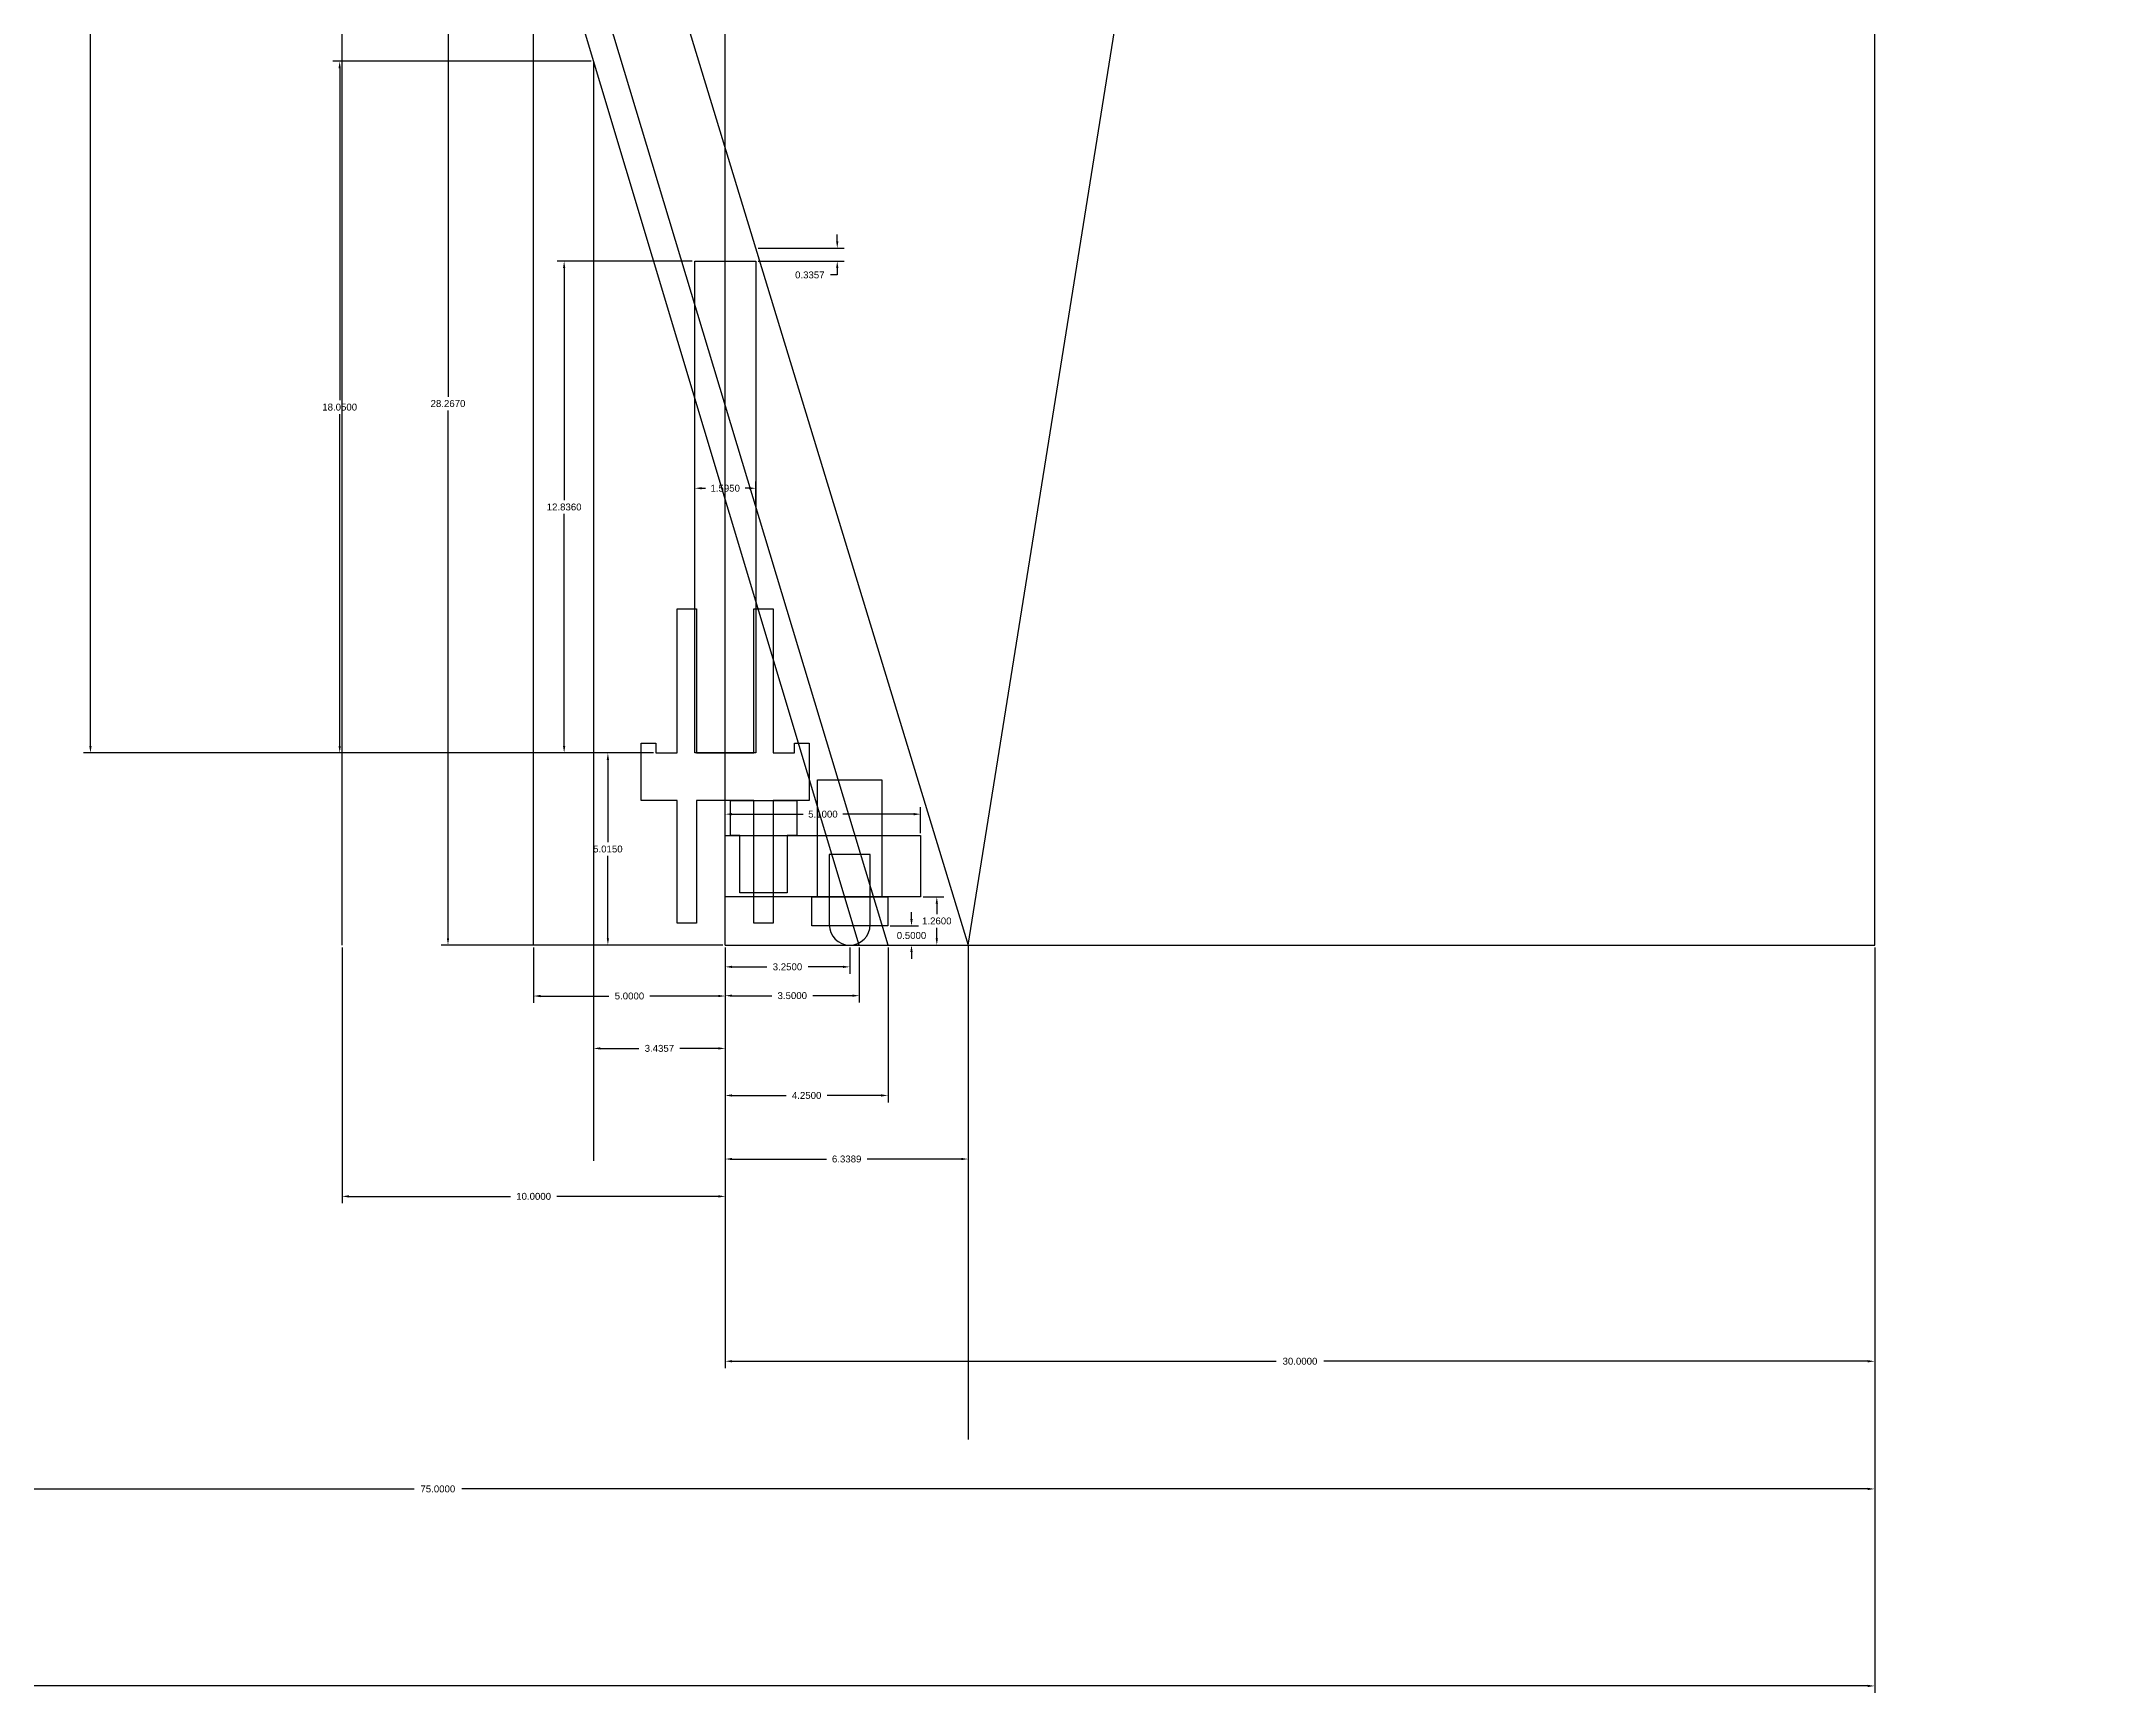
# Model space of a CAD drawing. Header units: inches. Extents: x 287 to 617, y 372 to 1102.
# Drawn here: x 479.5 to 533.2, y 372.3 to 415.5 of the extents above; entities that cross this region are included whole.
import ezdxf

# ---------------------------------------------------------------- set-up
doc = ezdxf.new("R2010")
doc.units = ezdxf.units.IN
doc.header["$MEASUREMENT"] = 0
doc.styles.get("Standard").update_dxf_attribs({"font": 'arial.ttf'})
doc.dimstyles.get("Standard").update_dxf_attribs({"dimtxt": 0.18, "dimasz": 0.18, "dimexe": 0.18, "dimexo": 0.0625, "dimgap": 0.09, "dimtad": 0, "dimtih": 1, "dimtoh": 1, "dimdec": 4, "dimzin": 0, "dimdsep": 46, "dimtxsty": 'Standard', "dimcen": -0.09, "dimadec": 0, "dimazin": 0, "dimtfac": 1, "dimtdec": 4, "dimtofl": 0, "dimtmove": 0, "dimatfit": 3, "dimfxl": 1, "dimtolj": 1, "dimtzin": 0, "dimarcsym": 0})

# ---------------------------------------------------------------- blocks, each defined once
blk = doc.blocks.new('*D24')
at = {"color": 0, "lineweight": -2}
for p, q in [((496.512, 409.712), (492.988, 409.712)), ((493.168, 409.532), (493.168, 403.474)), ((493.168, 397.056), (493.168, 403.114)), ((495.5, 396.876), (492.988, 396.876))]:
    blk.add_line(p, q, dxfattribs=at)
at = {"color": 0}
for points in [[(493.198, 409.532), (493.138, 409.532), (493.168, 409.712)], [(493.138, 397.056), (493.198, 397.056), (493.168, 396.876)]]:
    blk.add_solid(points, dxfattribs=at)
at = {"layer": 'Defpoints', "color": 0}
for p in [(496.575, 409.712), (493.168, 396.876), (495.563, 396.876)]:
    blk.add_point(p, dxfattribs=at)
at = {"color": 0, "insert": (493.168, 403.294), "char_height": 0.18, "attachment_point": 5}
blk.add_mtext('\\A1;12.8360', dxfattribs=at)
blk = doc.blocks.new('*D31')
at = {"color": 0, "lineweight": -2}
for p, q in [((496.575, 403.356), (496.575, 403.964)), ((498.17, 403.356), (498.17, 403.964)), ((496.755, 403.784), (496.854, 403.784)), ((497.99, 403.784), (497.891, 403.784))]:
    blk.add_line(p, q, dxfattribs=at)
at = {"color": 0}
for points in [[(496.755, 403.814), (496.755, 403.754), (496.575, 403.784)], [(497.99, 403.754), (497.99, 403.814), (498.17, 403.784)]]:
    blk.add_solid(points, dxfattribs=at)
at = {"layer": 'Defpoints', "color": 0}
for p in [(496.575, 403.784), (496.575, 403.293), (498.17, 403.293)]:
    blk.add_point(p, dxfattribs=at)
at = {"color": 0, "insert": (497.372, 403.784), "char_height": 0.18, "attachment_point": 5}
blk.add_mtext('\\A1;1.5950', dxfattribs=at)
blk = doc.blocks.new('*D33')
at = {"color": 0, "lineweight": -2}
for p, q in [((497.372, 391.798), (497.372, 387.757)), ((501.622, 391.798), (501.622, 387.757)), ((497.552, 387.937), (498.961, 387.937)), ((501.442, 387.937), (500.033, 387.937))]:
    blk.add_line(p, q, dxfattribs=at)
at = {"color": 0}
for points in [[(497.552, 387.967), (497.552, 387.907), (497.372, 387.937)], [(501.442, 387.907), (501.442, 387.967), (501.622, 387.937)]]:
    blk.add_solid(points, dxfattribs=at)
at = {"layer": 'Defpoints', "color": 0}
for p in [(497.372, 391.861), (501.622, 391.861), (501.622, 387.937)]:
    blk.add_point(p, dxfattribs=at)
at = {"color": 0, "insert": (499.497, 387.937), "char_height": 0.18, "attachment_point": 5}
blk.add_mtext('\\A1;4.2500', dxfattribs=at)
blk = doc.blocks.new('*D34')
at = {"color": 0, "lineweight": -2}
for p, q in [((497.372, 391.798), (497.372, 386.098)), ((503.711, 391.798), (503.711, 386.098)), ((497.552, 386.278), (500.011, 386.278)), ((503.531, 386.278), (501.073, 386.278))]:
    blk.add_line(p, q, dxfattribs=at)
at = {"color": 0}
for points in [[(497.552, 386.308), (497.552, 386.248), (497.372, 386.278)], [(503.531, 386.248), (503.531, 386.308), (503.711, 386.278)]]:
    blk.add_solid(points, dxfattribs=at)
at = {"layer": 'Defpoints', "color": 0}
for p in [(497.372, 391.861), (503.711, 391.861), (497.372, 386.278)]:
    blk.add_point(p, dxfattribs=at)
at = {"color": 0, "insert": (500.542, 386.278), "char_height": 0.18, "attachment_point": 5}
blk.add_mtext('\\A1;6.3389', dxfattribs=at)
blk = doc.blocks.new('*D39')
at = {"color": 0, "lineweight": -2}
for p, q in [((497.372, 391.798), (497.372, 380.82)), ((527.372, 391.798), (527.372, 380.82)), ((497.552, 381), (511.751, 381)), ((527.192, 381), (512.994, 381))]:
    blk.add_line(p, q, dxfattribs=at)
at = {"color": 0}
for points in [[(497.552, 381.03), (497.552, 380.97), (497.372, 381)], [(527.192, 380.97), (527.192, 381.03), (527.372, 381)]]:
    blk.add_solid(points, dxfattribs=at)
at = {"layer": 'Defpoints', "color": 0}
for p in [(497.372, 391.861), (527.372, 391.861), (497.372, 381)]:
    blk.add_point(p, dxfattribs=at)
at = {"color": 0, "insert": (512.372, 381), "char_height": 0.18, "attachment_point": 5}
blk.add_mtext('\\A1;30.0000', dxfattribs=at)
blk = doc.blocks.new('*D40')
at = {"color": 0, "lineweight": -2}
for p, q in [((452.372, 391.798), (452.372, 377.488)), ((527.372, 391.798), (527.372, 377.488)), ((452.552, 377.668), (489.251, 377.668)), ((527.192, 377.668), (490.494, 377.668))]:
    blk.add_line(p, q, dxfattribs=at)
at = {"color": 0}
for points in [[(452.552, 377.698), (452.552, 377.638), (452.372, 377.668)], [(527.192, 377.638), (527.192, 377.698), (527.372, 377.668)]]:
    blk.add_solid(points, dxfattribs=at)
at = {"layer": 'Defpoints', "color": 0}
for p in [(452.372, 391.861), (527.372, 391.861), (452.372, 377.668)]:
    blk.add_point(p, dxfattribs=at)
at = {"color": 0, "insert": (489.872, 377.668), "char_height": 0.18, "attachment_point": 5}
blk.add_mtext('\\A1;75.0000', dxfattribs=at)
blk = doc.blocks.new('*D41')
at = {"color": 0, "lineweight": -2}
for p, q in [((377.372, 391.798), (377.372, 372.346)), ((527.372, 391.798), (527.372, 372.346)), ((377.552, 372.526), (451.682, 372.526)), ((527.192, 372.526), (453.062, 372.526))]:
    blk.add_line(p, q, dxfattribs=at)
at = {"color": 0}
for points in [[(377.552, 372.556), (377.552, 372.496), (377.372, 372.526)], [(527.192, 372.496), (527.192, 372.556), (527.372, 372.526)]]:
    blk.add_solid(points, dxfattribs=at)
at = {"layer": 'Defpoints', "color": 0}
for p in [(377.372, 391.861), (527.372, 391.861), (377.372, 372.526)]:
    blk.add_point(p, dxfattribs=at)
at = {"color": 0, "insert": (452.372, 372.526), "char_height": 0.18, "attachment_point": 5}
blk.add_mtext('\\A1;150.0000', dxfattribs=at)
blk = doc.blocks.new('*D46')
at = {"color": 0, "lineweight": -2}
for p, q in [((497.372, 394.784), (497.372, 395.458)), ((497.552, 395.278), (499.404, 395.278)), ((502.292, 395.278), (500.441, 395.278)), ((502.472, 394.784), (502.472, 395.458))]:
    blk.add_line(p, q, dxfattribs=at)
at = {"color": 0}
for points in [[(497.552, 395.308), (497.552, 395.248), (497.372, 395.278)], [(502.292, 395.248), (502.292, 395.308), (502.472, 395.278)]]:
    blk.add_solid(points, dxfattribs=at)
at = {"layer": 'Defpoints', "color": 0}
for p in [(497.372, 395.278), (497.372, 394.721), (502.472, 394.721)]:
    blk.add_point(p, dxfattribs=at)
at = {"color": 0, "insert": (499.922, 395.278), "char_height": 0.18, "attachment_point": 5}
blk.add_mtext('\\A1;5.1000', dxfattribs=at)
blk = doc.blocks.new('*D49')
at = {"color": 0, "lineweight": -2}
for p, q in [((497.372, 391.798), (497.372, 391.113)), ((500.622, 391.798), (500.622, 391.113)), ((497.552, 391.293), (498.461, 391.293)), ((500.442, 391.293), (499.533, 391.293))]:
    blk.add_line(p, q, dxfattribs=at)
at = {"color": 0}
for points in [[(497.552, 391.323), (497.552, 391.263), (497.372, 391.293)], [(500.442, 391.263), (500.442, 391.323), (500.622, 391.293)]]:
    blk.add_solid(points, dxfattribs=at)
at = {"layer": 'Defpoints', "color": 0}
for p in [(497.372, 391.861), (500.622, 391.861), (497.372, 391.293)]:
    blk.add_point(p, dxfattribs=at)
at = {"color": 0, "insert": (498.997, 391.293), "char_height": 0.18, "attachment_point": 5}
blk.add_mtext('\\A1;3.2500', dxfattribs=at)
blk = doc.blocks.new('*D51')
at = {"color": 0, "lineweight": -2}
for p, q in [((497.372, 391.798), (497.372, 390.361)), ((500.872, 391.798), (500.872, 390.361)), ((497.552, 390.541), (498.586, 390.541)), ((500.692, 390.541), (499.658, 390.541))]:
    blk.add_line(p, q, dxfattribs=at)
at = {"color": 0}
for points in [[(497.552, 390.571), (497.552, 390.511), (497.372, 390.541)], [(500.692, 390.511), (500.692, 390.571), (500.872, 390.541)]]:
    blk.add_solid(points, dxfattribs=at)
at = {"layer": 'Defpoints', "color": 0}
for p in [(497.372, 391.861), (500.872, 391.861), (497.372, 390.541)]:
    blk.add_point(p, dxfattribs=at)
at = {"color": 0, "insert": (499.122, 390.541), "char_height": 0.18, "attachment_point": 5}
blk.add_mtext('\\A1;3.5000', dxfattribs=at)
blk = doc.blocks.new('*D52')
at = {"color": 0, "lineweight": -2}
for p, q in [((492.372, 391.798), (492.372, 390.352)), ((497.372, 391.798), (497.372, 390.352)), ((492.552, 390.532), (494.336, 390.532)), ((497.192, 390.532), (495.408, 390.532))]:
    blk.add_line(p, q, dxfattribs=at)
at = {"color": 0}
for points in [[(492.552, 390.562), (492.552, 390.502), (492.372, 390.532)], [(497.192, 390.502), (497.192, 390.562), (497.372, 390.532)]]:
    blk.add_solid(points, dxfattribs=at)
at = {"layer": 'Defpoints', "color": 0}
for p in [(492.372, 391.861), (497.372, 391.861), (492.372, 390.532)]:
    blk.add_point(p, dxfattribs=at)
at = {"color": 0, "insert": (494.872, 390.532), "char_height": 0.18, "attachment_point": 5}
blk.add_mtext('\\A1;5.0000', dxfattribs=at)
blk = doc.blocks.new('*D53')
at = {"color": 0, "lineweight": -2}
for p, q in [((492.31, 420.128), (489.957, 420.128)), ((490.137, 419.948), (490.137, 406.174)), ((490.137, 392.041), (490.137, 405.814)), ((497.31, 391.861), (489.957, 391.861))]:
    blk.add_line(p, q, dxfattribs=at)
at = {"color": 0}
for points in [[(490.167, 419.948), (490.107, 419.948), (490.137, 420.128)], [(490.107, 392.041), (490.167, 392.041), (490.137, 391.861)]]:
    blk.add_solid(points, dxfattribs=at)
at = {"layer": 'Defpoints', "color": 0}
for p in [(492.372, 420.128), (490.137, 391.861), (497.372, 391.861)]:
    blk.add_point(p, dxfattribs=at)
at = {"color": 0, "insert": (490.137, 405.994), "char_height": 0.18, "attachment_point": 5}
blk.add_mtext('\\A1;28.2670', dxfattribs=at)
blk = doc.blocks.new('*D54')
at = {"color": 0, "lineweight": -2}
for p, q in [((495.5, 396.876), (494.13, 396.876)), ((494.31, 396.696), (494.31, 394.548)), ((494.31, 392.041), (494.31, 394.188)), ((497.31, 391.861), (494.13, 391.861))]:
    blk.add_line(p, q, dxfattribs=at)
at = {"color": 0}
for points in [[(494.34, 396.696), (494.28, 396.696), (494.31, 396.876)], [(494.28, 392.041), (494.34, 392.041), (494.31, 391.861)]]:
    blk.add_solid(points, dxfattribs=at)
at = {"layer": 'Defpoints', "color": 0}
for p in [(495.563, 396.876), (494.31, 391.861), (497.372, 391.861)]:
    blk.add_point(p, dxfattribs=at)
at = {"color": 0, "insert": (494.31, 394.368), "char_height": 0.18, "attachment_point": 5}
blk.add_mtext('\\A1;5.0150', dxfattribs=at)
blk = doc.blocks.new('*D55')
at = {"color": 0, "lineweight": -2}
for p, q in [((493.874, 414.926), (487.13, 414.926)), ((487.31, 414.746), (487.31, 406.081)), ((487.31, 397.056), (487.31, 405.721)), ((495.5, 396.876), (487.13, 396.876))]:
    blk.add_line(p, q, dxfattribs=at)
at = {"color": 0}
for points in [[(487.34, 414.746), (487.28, 414.746), (487.31, 414.926)], [(487.28, 397.056), (487.34, 397.056), (487.31, 396.876)]]:
    blk.add_solid(points, dxfattribs=at)
at = {"layer": 'Defpoints', "color": 0}
for p in [(487.31, 414.926), (493.936, 414.926), (495.563, 396.876)]:
    blk.add_point(p, dxfattribs=at)
at = {"color": 0, "insert": (487.31, 405.901), "char_height": 0.18, "attachment_point": 5}
blk.add_mtext('\\A1;18.0500', dxfattribs=at)
blk = doc.blocks.new('*D56')
at = {"color": 0, "lineweight": -2}
for p, q in [((493.936, 391.798), (493.936, 388.985)), ((497.372, 391.798), (497.372, 388.985)), ((494.116, 389.165), (495.119, 389.165)), ((497.192, 389.165), (496.19, 389.165))]:
    blk.add_line(p, q, dxfattribs=at)
at = {"color": 0}
for points in [[(494.116, 389.195), (494.116, 389.135), (493.936, 389.165)], [(497.192, 389.135), (497.192, 389.195), (497.372, 389.165)]]:
    blk.add_solid(points, dxfattribs=at)
at = {"layer": 'Defpoints', "color": 0}
for p in [(493.936, 391.861), (497.372, 391.861), (497.372, 389.165)]:
    blk.add_point(p, dxfattribs=at)
at = {"color": 0, "insert": (495.654, 389.165), "char_height": 0.18, "attachment_point": 5}
blk.add_mtext('\\A1;3.4357', dxfattribs=at)
blk = doc.blocks.new('*D57')
at = {"color": 0, "lineweight": -2}
for p, q in [((487.31, 436.755), (480.625, 436.755)), ((480.805, 436.575), (480.805, 416.996)), ((480.805, 397.056), (480.805, 416.636)), ((495.5, 396.876), (480.625, 396.876))]:
    blk.add_line(p, q, dxfattribs=at)
at = {"color": 0}
for points in [[(480.835, 436.575), (480.775, 436.575), (480.805, 436.755)], [(480.775, 397.056), (480.835, 397.056), (480.805, 396.876)]]:
    blk.add_solid(points, dxfattribs=at)
at = {"layer": 'Defpoints', "color": 0}
for p in [(480.805, 436.755), (487.372, 436.755), (495.563, 396.876)]:
    blk.add_point(p, dxfattribs=at)
at = {"color": 0, "insert": (480.805, 416.816), "char_height": 0.18, "attachment_point": 5}
blk.add_mtext('\\A1;39.8796', dxfattribs=at)
blk = doc.blocks.new('*D58')
at = {"color": 0, "lineweight": -2}
for p, q in [((487.372, 391.798), (487.372, 385.123)), ((497.372, 391.798), (497.372, 385.123)), ((487.552, 385.303), (491.768, 385.303)), ((497.192, 385.303), (492.976, 385.303))]:
    blk.add_line(p, q, dxfattribs=at)
at = {"color": 0}
for points in [[(487.552, 385.333), (487.552, 385.273), (487.372, 385.303)], [(497.192, 385.273), (497.192, 385.333), (497.372, 385.303)]]:
    blk.add_solid(points, dxfattribs=at)
at = {"layer": 'Defpoints', "color": 0}
for p in [(487.372, 391.861), (497.372, 391.861), (497.372, 385.303)]:
    blk.add_point(p, dxfattribs=at)
at = {"color": 0, "insert": (492.372, 385.303), "char_height": 0.18, "attachment_point": 5}
blk.add_mtext('\\A1;10.0000', dxfattribs=at)
blk = doc.blocks.new('*D61')
at = {"color": 0, "lineweight": -2}
for p, q in [((500.296, 410.227), (500.296, 410.407)), ((498.232, 410.047), (500.476, 410.047)), ((498.232, 409.711), (500.476, 409.711)), ((500.296, 409.351), (500.116, 409.351)), ((500.296, 409.531), (500.296, 409.351))]:
    blk.add_line(p, q, dxfattribs=at)
at = {"color": 0}
for points in [[(500.266, 410.227), (500.326, 410.227), (500.296, 410.047)], [(500.326, 409.531), (500.266, 409.531), (500.296, 409.711)]]:
    blk.add_solid(points, dxfattribs=at)
at = {"layer": 'Defpoints', "color": 0}
for p in [(498.17, 410.047), (498.17, 409.711), (500.296, 409.711)]:
    blk.add_point(p, dxfattribs=at)
at = {"color": 0, "insert": (499.58, 409.351), "char_height": 0.18, "attachment_point": 5}
blk.add_mtext('\\A1;0.3357', dxfattribs=at)
blk = doc.blocks.new('*D73')
at = {"color": 0, "lineweight": -2}
for p, q in [((502.234, 392.541), (502.234, 392.721)), ((501.675, 392.361), (502.414, 392.361)), ((497.435, 391.861), (502.414, 391.861)), ((502.234, 391.681), (502.234, 391.501))]:
    blk.add_line(p, q, dxfattribs=at)
at = {"color": 0}
for points in [[(502.204, 392.541), (502.264, 392.541), (502.234, 392.361)], [(502.264, 391.681), (502.204, 391.681), (502.234, 391.861)]]:
    blk.add_solid(points, dxfattribs=at)
at = {"layer": 'Defpoints', "color": 0}
for p in [(501.612, 392.361), (497.372, 391.861), (502.234, 391.861)]:
    blk.add_point(p, dxfattribs=at)
at = {"color": 0, "insert": (502.234, 392.111), "char_height": 0.18, "attachment_point": 5}
blk.add_mtext('\\A1;0.5000', dxfattribs=at)
blk = doc.blocks.new('*D74')
at = {"color": 0, "lineweight": -2}
for p, q in [((502.535, 393.121), (503.074, 393.121)), ((502.894, 392.941), (502.894, 392.671)), ((502.894, 392.041), (502.894, 392.311)), ((497.435, 391.861), (503.074, 391.861))]:
    blk.add_line(p, q, dxfattribs=at)
at = {"color": 0}
for points in [[(502.924, 392.941), (502.864, 392.941), (502.894, 393.121)], [(502.864, 392.041), (502.924, 392.041), (502.894, 391.861)]]:
    blk.add_solid(points, dxfattribs=at)
at = {"layer": 'Defpoints', "color": 0}
for p in [(502.472, 393.121), (497.372, 391.861), (502.894, 391.861)]:
    blk.add_point(p, dxfattribs=at)
at = {"color": 0, "insert": (502.894, 392.491), "char_height": 0.18, "attachment_point": 5}
blk.add_mtext('\\A1;1.2600', dxfattribs=at)

msp = doc.modelspace()

# ---------------------------------------------------------------- linework, layer by layer
for p, q in [((287.37218, 1101.86085), (503.71108, 391.86085)), ((501.62218, 391.86085), (287.37218, 1101.86085)), ((500.87218, 391.86085), (287.37218, 1101.86085)), ((503.71108, 391.86085), (617.37218, 1101.86085)), ((527.37218, 391.86085), (527.37218, 498.16304)), ((487.37218, 391.86085), (487.37218, 474.48047)), ((492.37218, 391.86085), (492.37218, 474.48047)), ((497.37218, 391.86085), (497.37218, 474.48047)), ((493.93643, 414.92585), (493.93643, 386.23412)), ((497.37218, 391.86085), (527.37218, 391.86085)), ((503.71108, 391.86085), (503.71108, 378.95453))]:
    msp.add_line(p, q)
for points in [[(496.57468, 396.87545), (496.57468, 409.71145), (498.16968, 409.71145), (498.16968, 396.87545)], [(496.11818, 396.87545), (496.11818, 400.63465), (496.62618, 400.63465), (496.62618, 396.87545), (498.11818, 396.87545), (498.11818, 400.63465), (498.62618, 400.63465), (498.62618, 396.87545), (499.18168, 396.87545), (499.18168, 397.12945), (499.56268, 397.12945), (499.56268, 395.63085), (498.62618, 395.63085), (498.62618, 392.43045), (498.11818, 392.43045), (498.11818, 395.63085), (496.62618, 395.63085), (496.62618, 392.43045), (496.11818, 392.43045), (496.11818, 395.63085), (495.18168, 395.63085), (495.18168, 397.12945), (495.56268, 397.12945), (495.56268, 396.87545)], [(499.78218, 393.12085), (499.78218, 396.17085), (501.46218, 396.17085), (501.46218, 393.12085)], [(497.75218, 394.72085), (497.50718, 394.72085), (497.50718, 395.63085), (499.23718, 395.63085), (499.23718, 394.72085), (498.99218, 394.72085), (498.99218, 393.22085), (497.75218, 393.22085)], [(497.37218, 393.12085), (497.37218, 394.72085), (502.47218, 394.72085), (502.47218, 393.12085)], [(499.63218, 392.36085), (499.63218, 393.12085), (501.61218, 393.12085), (501.61218, 392.36085)]]:
    msp.add_lwpolyline(points, close=True)
msp.add_lwpolyline([(500.08718, 392.39585, 1), (501.15718, 392.39585), (501.15718, 394.2254), (500.08718, 394.2254)], format="xyb", close=True)

# ---------------------------------------------------------------- dimensions: what is measured, and where the dimension line sits
for base, p1, p2, picture, middle in [((480.80499, 436.75547), (495.56268, 396.87585), (487.37218, 436.75547), '*D57', (480.80499, 416.81566)), ((490.13667, 391.86085), (492.37218, 420.12783), (497.37218, 391.86085), '*D53', (490.13667, 405.99434)), ((487.31008, 414.92585), (495.56268, 396.87585), (493.93643, 414.92585), '*D55', (487.31008, 405.90085)), ((500.29561, 409.71145), (498.16968, 410.04711), (498.16968, 409.71145), '*D61', (499.5799, 409.35145)), ((493.16847, 396.87585), (496.57468, 409.71185), (495.56268, 396.87585), '*D24', (493.16847, 403.29385)), ((494.31029, 391.86085), (495.56268, 396.87585), (497.37218, 391.86085), '*D54', (494.31029, 394.36835)), ((502.89368, 391.86085), (502.47218, 393.12085), (497.37218, 391.86085), '*D74', (502.89368, 392.49085)), ((502.23447, 391.86085), (501.61218, 392.36085), (497.37218, 391.86085), '*D73', (502.23447, 392.11085))]:
    dim = msp.add_linear_dim(base=base, p1=p1, p2=p2, angle=90, dimstyle='Standard')
    dim.commit()
    dim.dimension.update_dxf_attribs({"geometry": picture, "text_midpoint": middle})
for base, p1, p2, picture, middle in [((496.57468, 403.7837), (498.16968, 403.29345), (496.57468, 403.29345), '*D31', (497.37218, 403.7837)), ((497.37218, 395.27757), (502.47218, 394.72125), (497.37218, 394.72125), '*D46', (499.92218, 395.27757)), ((377.37218, 372.52628), (527.37218, 391.86085), (377.37218, 391.86085), '*D41', (452.37218, 372.52628)), ((452.37218, 377.66845), (527.37218, 391.86085), (452.37218, 391.86085), '*D40', (489.87218, 377.66845)), ((497.37218, 385.30313), (487.37218, 391.86085), (497.37218, 391.86085), '*D58', (492.37218, 385.30313)), ((492.37218, 390.53231), (497.37218, 391.86085), (492.37218, 391.86085), '*D52', (494.87218, 390.53231)), ((497.372177, 389.165153), (493.936434, 391.860854), (497.372177, 391.860854), '*D56', (495.654306, 389.165153)), ((501.62218, 387.93691), (497.37218, 391.86085), (501.62218, 391.86085), '*D33', (499.49718, 387.93691)), ((497.37218, 386.27846), (503.71108, 391.86085), (497.37218, 391.86085), '*D34', (500.54163, 386.27846)), ((497.37218, 381.00012), (527.37218, 391.86085), (497.37218, 391.86085), '*D39', (512.37218, 381.00012)), ((497.37218, 391.29304), (500.62218, 391.86085), (497.37218, 391.86085), '*D49', (498.99718, 391.29304)), ((497.37218, 390.54125), (500.87218, 391.86085), (497.37218, 391.86085), '*D51', (499.12218, 390.54125))]:
    dim = msp.add_linear_dim(base=base, p1=p1, p2=p2, dimstyle='Standard')
    dim.commit()
    dim.dimension.update_dxf_attribs({"geometry": picture, "text_midpoint": middle})

doc.saveas('drawing.dxf')
